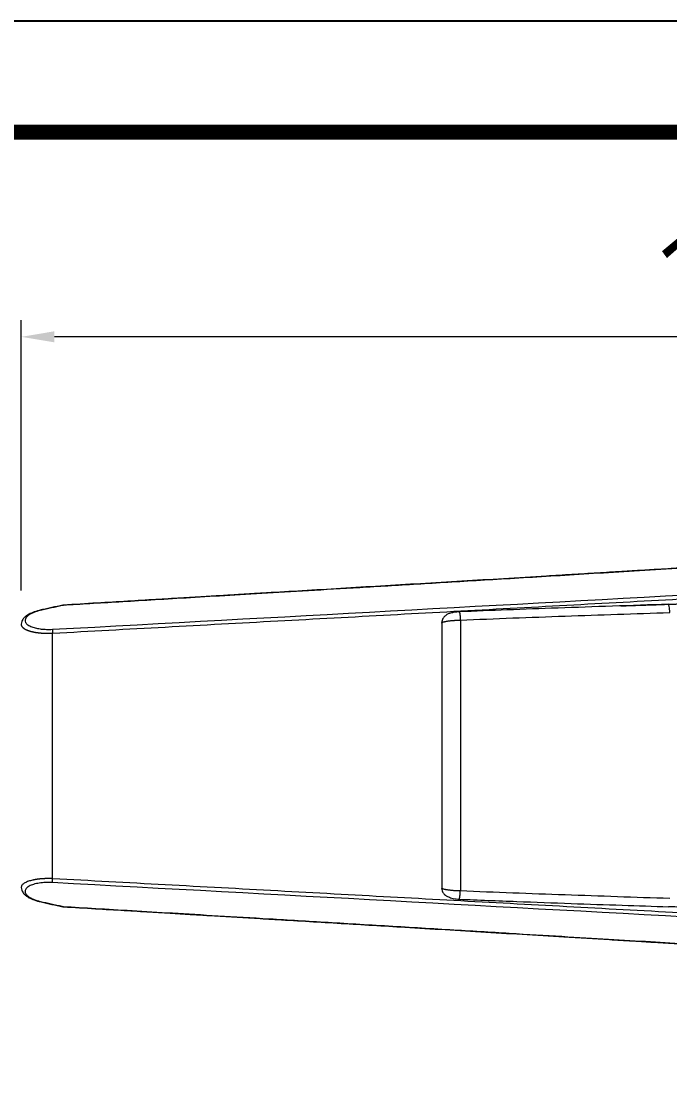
# Model space of a CAD drawing. Extents: x 840 to 1630, y 0 to 579.
# Drawn here: x 1212.2 to 1290.6, y 450.4 to 578.8 of the extents above; entities that cross this region are included whole.
import ezdxf

# ---------------------------------------------------------------- set-up
doc = ezdxf.new("R2010")
doc.units = 0
doc.header["$LTSCALE"] = 10
doc.header["$MEASUREMENT"] = 0
doc.header["$PDMODE"] = 3
doc.header["$PDSIZE"] = -10
doc.layers.get('0').update_dxf_attribs({"linetype": 'CONTINUOUS'})
doc.layers.get('DEFPOINTS').update_dxf_attribs({"linetype": 'CONTINUOUS'})
doc.layers.add('1', color=7, linetype='CONTINUOUS')
doc.styles.add('Daelim Dimension', font='NanumGothic.ttf')
doc.dimstyles.new('DEFAULT', dxfattribs={"dimscale": 2, "dimtxt": 2, "dimasz": 2, "dimexe": 0, "dimexo": 2, "dimgap": 1, "dimtad": 1, "dimdec": 0, "dimzin": 9, "dimdsep": 46, "dimtxsty": 'Daelim Dimension', "dimcen": 0.5, "dimclrd": 5, "dimclre": 5, "dimclrt": 256, "dimadec": 1, "dimazin": 0, "dimtfac": 1, "dimtdec": 0, "dimtix": 1, "dimtmove": 0, "dimatfit": 3, "dimfxl": 1, "dimtolj": 1, "dimtzin": 1, "dimlwd": 9, "dimlwe": 9, "dimarcsym": 0})

# ---------------------------------------------------------------- blocks, each defined once
blk = doc.blocks.new('*D12')
at = {"color": 5, "lineweight": 9, "ltscale": 0.5, "transparency": 16777216}
for p, q in [((1212.17, 509.87), (1212.17, 542.57)), ((1387.13, 493.86), (1387.13, 542.57)), ((1383.13, 540.57), (1216.17, 540.57))]:
    blk.add_line(p, q, dxfattribs=at)
at = {"color": 5, "ltscale": 0.5, "transparency": 16777216}
for points in [[(1216.17, 541.24), (1216.17, 539.9), (1212.17, 540.57)], [(1383.13, 541.24), (1383.13, 539.9), (1387.13, 540.57)]]:
    blk.add_solid(points, dxfattribs=at)
at = {"layer": 'DEFPOINTS', "color": 0, "ltscale": 0.5, "transparency": 16777216}
for p in [(1212.17, 540.57), (1212.17, 505.87), (1387.13, 489.86)]:
    blk.add_point(p, dxfattribs=at)
at = {"color": 7, "lineweight": -3, "ltscale": 0.5, "transparency": 16777216, "insert": (1299.65, 547.96), "char_height": 10, "attachment_point": 5, "style": 'Daelim Dimension'}
blk.add_mtext('\\A1;175', dxfattribs=at)

msp = doc.modelspace()

# ---------------------------------------------------------------- linework, layer by layer
at = {"lineweight": -3, "ltscale": 0.5}
msp.add_lwpolyline([(839.96, 0), (1629.84, 0), (1629.84, 578.76), (839.96, 578.76)], close=True, dxfattribs=at)
at = {"color": 5, "linetype": 'ByBlock', "lineweight": -3, "const_width": 1.82}
msp.add_lwpolyline([(852.66, 24.78), (1617.06, 24.78), (1617.06, 565.32), (852.66, 565.32)], close=True, dxfattribs=at)
at = {"layer": '1', "color": 7, "linetype": 'Continuous', "lineweight": 18}
for p, q in [((1217.26, 508.11), (1217.26, 508.11)), ((1263, 505.94), (1263, 473.87))]:
    msp.add_line(p, q, dxfattribs=at)
at = {"layer": '1', "color": 7, "linetype": 'Continuous', "lineweight": 13}
for p, q in [((1265.25, 506.3), (1265.25, 473.52)), ((1215.94, 505.18), (1215.96, 504.71)), ((1215.96, 475), (1215.96, 504.71)), ((1215.94, 474.53), (1215.96, 475))]:
    msp.add_line(p, q, dxfattribs=at)
at = {"layer": '1', "color": 7, "linetype": 'Continuous', "lineweight": 18}
for centre, start, end in [((1217.29, 507.61), 93.3999, 102.4542), ((1217.29, 472.1), 257.5458, 266.6001)]:
    msp.add_arc(centre, 0.5, start, end, dxfattribs=at)
msp.add_ellipse((1290.47, 507.21), major_axis=(-0.032, 0.999), ratio=0.101177, start_param=4.709099, end_param=6.317858, dxfattribs=at)
at = {"layer": '1', "color": 7, "linetype": 'Continuous', "lineweight": 13}
for centre, major_axis, ratio, start_param, end_param in [((1214.67, 507.04), (0.107, -0.488), 0.383007, 2.749942, 3.155791), ((1217.29, 507.61), (-0.108, 0.488), 0.382899, 5.889784, 6.299736), ((1217.29, 507.61), (-0.03, 0.499), 0.001129, 6.283014, 6.645157), ((1214.67, 472.68), (0.107, 0.488), 0.383007, 3.127421, 3.533243), ((1217.29, 472.1), (0.108, 0.488), 0.382899, 3.127777, 3.534994), ((1217.29, 472.1), (0.03, 0.499), 0.001129, 2.779621, 3.16734)]:
    msp.add_ellipse(centre, major_axis=major_axis, ratio=ratio, start_param=start_param, end_param=end_param, dxfattribs=at)
at = {"layer": '1', "color": 7, "linetype": 'Continuous', "lineweight": 18}
for points, knots in [([(1297.71, 512.94), (1296.95, 512.9), (1295.41, 512.8), (1293.21, 512.67), (1291.25, 512.55), (1289.69, 512.46), (1288.4, 512.38), (1287.23, 512.31), (1286.02, 512.24), (1284.21, 512.13), (1281.77, 511.98), (1278.74, 511.8), (1274.95, 511.57), (1270.53, 511.3), (1265.45, 511), (1260.49, 510.7), (1255.61, 510.41), (1250.86, 510.12), (1246.26, 509.84), (1242.78, 509.64), (1240.3, 509.49), (1238.56, 509.38), (1236.51, 509.26), (1234.1, 509.12), (1231.37, 508.95), (1228.31, 508.77), (1224.93, 508.57), (1221.21, 508.35), (1218.62, 508.19), (1217.26, 508.11)], [0, 0, 0, 0, 0.028281, 0.057588, 0.081918, 0.101272, 0.115911, 0.130014, 0.145035, 0.160974, 0.197346, 0.236204, 0.274005, 0.338527, 0.401063, 0.463597, 0.523289, 0.582981, 0.641017, 0.694623, 0.712649, 0.733824, 0.759349, 0.789223, 0.823446, 0.861292, 0.903333, 0.949569, 1, 1, 1, 1]), ([(1290.44, 508.21), (1288.17, 508.13), (1283.71, 507.98), (1277.19, 507.76), (1271.02, 507.53), (1267.04, 507.37), (1265.11, 507.29)], [0, 0, 0, 0, 0.269052, 0.5284, 0.772048, 1, 1, 1, 1]), ([(1284.64, 508.01), (1285.24, 508.03), (1286.5, 508.08), (1288.43, 508.14), (1289.76, 508.19), (1290.43, 508.21)], [0, 0, 0, 0, 0.310677, 0.650651, 1, 1, 1, 1]), ([(1290.43, 508.21), (1290.5, 508.21), (1290.65, 508.22), (1290.87, 508.22), (1291.09, 508.23), (1291.32, 508.24), (1291.57, 508.25), (1291.81, 508.26), (1292.07, 508.27), (1292.33, 508.28), (1292.61, 508.29), (1292.89, 508.3), (1293.18, 508.31), (1293.48, 508.32), (1293.79, 508.33), (1294.18, 508.35), (1294.61, 508.37), (1295.06, 508.38), (1295.42, 508.4), (1295.89, 508.41), (1296.46, 508.43), (1297.1, 508.45), (1297.65, 508.47), (1298.17, 508.48), (1298.75, 508.49), (1299.39, 508.51), (1300.02, 508.53), (1300.62, 508.54), (1301.17, 508.56), (1301.65, 508.57), (1302.07, 508.58), (1302.42, 508.59), (1302.78, 508.6), (1303.14, 508.61), (1303.37, 508.62), (1303.49, 508.62)], [0, 0, 0, 0, 0.016153, 0.032884, 0.050189, 0.068063, 0.086508, 0.10553, 0.125141, 0.145359, 0.166208, 0.187721, 0.209939, 0.232915, 0.256709, 0.281396, 0.322148, 0.3565, 0.384153, 0.404741, 0.463547, 0.516564, 0.551179, 0.590574, 0.634885, 0.684163, 0.738348, 0.779999, 0.821881, 0.863827, 0.891082, 0.918374, 0.945656, 0.972882, 1, 1, 1, 1]), ([(1214.56, 507.52), (1214.25, 507.46), (1213.73, 507.3), (1213.12, 507.04), (1212.73, 506.78), (1212.49, 506.56), (1212.33, 506.35), (1212.2, 506.09), (1212.17, 505.9), (1212.16, 505.8)], [0, 0, 0, 0, 0.223783, 0.414258, 0.570323, 0.691132, 0.778914, 0.878492, 1, 1, 1, 1]), ([(1265.14, 507.29), (1265.03, 507.29), (1264.82, 507.27), (1264.45, 507.23), (1264.1, 507.15), (1263.82, 507.05), (1263.63, 506.96), (1263.4, 506.81), (1263.22, 506.61), (1263.08, 506.37), (1263.01, 506.16), (1263.01, 506.01), (1263.01, 505.96)], [0, 0, 0, 0, 0.107692, 0.205636, 0.370314, 0.492089, 0.568913, 0.645104, 0.76702, 0.846565, 0.937274, 1, 1, 1, 1]), ([(1212.16, 473.92), (1212.17, 473.81), (1212.2, 473.62), (1212.33, 473.37), (1212.49, 473.16), (1212.73, 472.94), (1213.12, 472.68), (1213.73, 472.41), (1214.25, 472.26), (1214.56, 472.19)], [0, 0, 0, 0, 0.121301, 0.220951, 0.30878, 0.429606, 0.585684, 0.776119, 1, 1, 1, 1]), ([(1263, 473.87), (1263, 473.87), (1262.98, 473.76), (1263.04, 473.56), (1263.14, 473.33), (1263.28, 473.14), (1263.46, 472.97), (1263.82, 472.78), (1264.28, 472.63), (1264.76, 472.55), (1265.01, 472.53), (1265.14, 472.52)], [0, 0, 0, 0, 0.002917, 0.111582, 0.190708, 0.256486, 0.372213, 0.539926, 0.752237, 0.872632, 1, 1, 1, 1]), ([(1265.11, 472.52), (1267.44, 472.43), (1271.95, 472.25), (1278.52, 472.01), (1284.64, 471.8), (1288.57, 471.67), (1290.44, 471.61)], [0, 0, 0, 0, 0.275112, 0.534473, 0.7781, 1, 1, 1, 1]), ([(1217.26, 471.6), (1218.55, 471.53), (1221.01, 471.38), (1224.5, 471.17), (1227.62, 470.99), (1230.37, 470.82), (1232.74, 470.68), (1235.1, 470.54), (1237.59, 470.39), (1240.36, 470.23), (1244.78, 469.96), (1250.84, 469.6), (1257.59, 469.19), (1263.42, 468.84), (1268.36, 468.54), (1273.36, 468.24), (1277.2, 468.01), (1279.83, 467.85), (1281.23, 467.77), (1282.6, 467.69), (1283.96, 467.6), (1285.38, 467.52), (1287.1, 467.41), (1289.25, 467.28), (1291.88, 467.13), (1294.74, 466.95), (1296.73, 466.83), (1297.71, 466.77)], [0, 0, 0, 0, 0.048103, 0.091541, 0.130316, 0.164425, 0.193871, 0.218652, 0.252561, 0.286932, 0.321898, 0.417294, 0.512825, 0.573617, 0.634678, 0.697075, 0.760054, 0.777867, 0.795298, 0.812347, 0.829014, 0.845709, 0.865377, 0.893123, 0.925809, 0.963435, 1, 1, 1, 1]), ([(1303.49, 471.2), (1303.41, 471.2), (1303.23, 471.2), (1302.96, 471.21), (1302.67, 471.22), (1302.37, 471.23), (1302.04, 471.24), (1301.63, 471.25), (1301.15, 471.26), (1300.61, 471.27), (1300.08, 471.29), (1299.58, 471.3), (1299.11, 471.31), (1298.67, 471.32), (1298.26, 471.33), (1297.87, 471.34), (1297.51, 471.35), (1297.12, 471.36), (1296.69, 471.38), (1296.2, 471.39), (1295.66, 471.41), (1294.95, 471.44), (1294.23, 471.46), (1293.54, 471.49), (1293.02, 471.51), (1292.53, 471.53), (1292.07, 471.55), (1291.63, 471.57), (1291.21, 471.58), (1290.81, 471.59), (1290.56, 471.6), (1290.43, 471.61)], [0, 0, 0, 0, 0.019225, 0.039889, 0.061995, 0.08554, 0.110516, 0.1369, 0.17898, 0.221004, 0.262808, 0.30026, 0.335872, 0.369586, 0.401367, 0.431201, 0.459093, 0.485061, 0.519782, 0.557291, 0.597333, 0.645146, 0.720743, 0.762859, 0.802488, 0.839945, 0.875451, 0.909152, 0.94113, 0.971416, 1, 1, 1, 1])]:
    msp.add_open_spline(points, degree=3, knots=knots, dxfattribs=at)
at = {"layer": '1', "color": 7, "linetype": 'Continuous', "lineweight": 13}
for points in [[(1297.71, 512.9), (1293.91, 512.67), (1286.7, 512.24), (1277.14, 511.66), (1268.54, 511.14), (1260.81, 510.68), (1253.83, 510.26), (1247.53, 509.88), (1241.84, 509.54), (1236.68, 509.24), (1232.01, 508.96), (1227.78, 508.7), (1223.92, 508.48), (1220.42, 508.27), (1218.28, 508.14), (1217.27, 508.08)], [(1215.94, 505.18), (1243.2, 506.66), (1270.45, 508.15), (1297.71, 509.63)], [(1215.96, 504.71), (1225.02, 505.21), (1243.16, 506.2), (1270.42, 507.68), (1288.63, 508.68), (1297.74, 509.17)], [(1217.27, 508.08), (1217.06, 508.03), (1216.64, 507.94), (1215.99, 507.8), (1215.33, 507.65), (1214.88, 507.55), (1214.64, 507.5)], [(1297.74, 470.54), (1288.63, 471.04), (1270.42, 472.03), (1243.16, 473.52), (1225.02, 474.51), (1215.96, 475)], [(1297.71, 470.08), (1270.45, 471.57), (1243.2, 473.05), (1215.94, 474.53)], [(1214.64, 472.21), (1214.87, 472.16), (1215.31, 472.07), (1215.96, 471.92), (1216.61, 471.78), (1217.05, 471.68), (1217.27, 471.64)], [(1217.27, 471.64), (1218.5, 471.56), (1221.12, 471.41), (1225.47, 471.15), (1230.37, 470.86), (1235.87, 470.53), (1242.06, 470.16), (1249.12, 469.74), (1257.07, 469.26), (1265.07, 468.78), (1272.15, 468.35), (1278.35, 467.98), (1283.91, 467.65), (1288.9, 467.35), (1293.47, 467.07), (1296.33, 466.9), (1297.71, 466.82)]]:
    msp.add_open_spline(points, degree=3, dxfattribs=at)
at = {"layer": '1', "color": 7, "linetype": 'Continuous', "lineweight": 18}
for points, degree in [([(1214.64, 507.5), (1214.36, 507.44), (1213.85, 507.29), (1213.22, 507.01), (1212.79, 506.68), (1212.6, 506.34), (1212.66, 506), (1212.94, 505.7), (1213.43, 505.46), (1214, 505.3), (1214.58, 505.21), (1215.18, 505.16), (1215.67, 505.17), (1215.94, 505.18)], 3), ([(1217.18, 508.1), (1214.56, 507.52)], 1), ([(1263, 505.94), (1263, 505.95), (1263, 505.95), (1263, 505.96)], 3), ([(1212.16, 473.94), (1212.16, 473.93), (1212.16, 473.93), (1212.16, 473.92)], 3), ([(1215.94, 474.53), (1215.65, 474.55), (1215.1, 474.55), (1214.33, 474.48), (1213.64, 474.33), (1213.09, 474.11), (1212.74, 473.83), (1212.6, 473.51), (1212.69, 473.17), (1212.99, 472.87), (1213.4, 472.62), (1213.9, 472.41), (1214.37, 472.27), (1214.64, 472.21)], 3), ([(1214.56, 472.19), (1217.18, 471.61)], 1)]:
    msp.add_open_spline(points, degree=degree, dxfattribs=at)
at = {"layer": '1', "color": 7, "linetype": 'Continuous', "lineweight": 13}
for points, weights in [([(1265.08, 507.26), (1265.15, 507.44), (1265.22, 507), (1265.25, 506.3)], [1.23937576735, 0.920209747925, 0.920208077558, 1.23937075625]), ([(1265.11, 472.52), (1265.17, 472.56), (1265.23, 472.98), (1265.25, 473.52)], [1.09320949725, 0.931489684311, 0.980209515415, 1.23936899056])]:
    msp.add_rational_spline(points, weights, degree=3, dxfattribs=at)
for points, knots in [([(1265.25, 506.3), (1267.36, 506.38), (1269.47, 506.47), (1273.69, 506.63), (1275.8, 506.7), (1280.02, 506.86), (1282.13, 506.93), (1286.35, 507.07), (1288.46, 507.14), (1290.57, 507.21)], [0, 0, 0, 0, 0.25, 0.25, 0.5, 0.5, 0.75, 0.75, 1, 1, 1, 1]), ([(1212.16, 505.77), (1212.16, 505.74), (1212.17, 505.68), (1212.2, 505.6), (1212.24, 505.52), (1212.3, 505.45), (1212.35, 505.4), (1212.39, 505.37), (1212.41, 505.35), (1212.44, 505.33), (1212.46, 505.31), (1212.49, 505.29), (1212.52, 505.27), (1212.55, 505.25), (1212.58, 505.23), (1212.61, 505.21), (1212.64, 505.19), (1212.68, 505.17), (1212.71, 505.16), (1212.75, 505.14), (1212.79, 505.12), (1212.82, 505.11), (1212.86, 505.09), (1212.9, 505.07), (1212.94, 505.06), (1212.98, 505.04), (1213.02, 505.03), (1213.07, 505.01), (1213.11, 505), (1213.16, 504.98), (1213.2, 504.97), (1213.25, 504.96), (1213.29, 504.94), (1213.34, 504.93), (1213.39, 504.92), (1213.44, 504.91), (1213.48, 504.9), (1213.53, 504.88), (1213.58, 504.87), (1213.63, 504.86), (1213.69, 504.85), (1213.74, 504.84), (1213.79, 504.83), (1213.84, 504.82), (1213.89, 504.81), (1213.95, 504.81), (1214, 504.8), (1214.06, 504.79), (1214.11, 504.78), (1214.16, 504.78), (1214.22, 504.77), (1214.27, 504.76), (1214.33, 504.76), (1214.39, 504.75), (1214.44, 504.74), (1214.5, 504.74), (1214.55, 504.73), (1214.61, 504.73), (1214.67, 504.73), (1214.72, 504.72), (1214.78, 504.72), (1214.84, 504.72), (1214.89, 504.71), (1214.95, 504.71), (1215.01, 504.71), (1215.07, 504.71), (1215.12, 504.7), (1215.18, 504.7), (1215.24, 504.7), (1215.29, 504.7), (1215.35, 504.7), (1215.41, 504.7), (1215.46, 504.7), (1215.52, 504.7), (1215.57, 504.7), (1215.63, 504.7), (1215.69, 504.7), (1215.74, 504.71), (1215.8, 504.71), (1215.85, 504.71), (1215.91, 504.71), (1215.94, 504.71), (1215.96, 504.71)], [0, 0, 0, 0, 0.047648, 0.096767, 0.140808, 0.17977, 0.213642, 0.225634, 0.237585, 0.249496, 0.261366, 0.273195, 0.284985, 0.296734, 0.308444, 0.320115, 0.331745, 0.343335, 0.354885, 0.366394, 0.377862, 0.38929, 0.400677, 0.412024, 0.423329, 0.434595, 0.445819, 0.457004, 0.468148, 0.479253, 0.490317, 0.501341, 0.512325, 0.523267, 0.534169, 0.54503, 0.55585, 0.566628, 0.577366, 0.588062, 0.598718, 0.609333, 0.619908, 0.630441, 0.640934, 0.651386, 0.661796, 0.672166, 0.682493, 0.692779, 0.703024, 0.713227, 0.723388, 0.733507, 0.743585, 0.753622, 0.763617, 0.773571, 0.783484, 0.793355, 0.803185, 0.812974, 0.822722, 0.832429, 0.842095, 0.851721, 0.861307, 0.870852, 0.880356, 0.889819, 0.899241, 0.90862, 0.917957, 0.927251, 0.936501, 0.945707, 0.954869, 0.963986, 0.973058, 0.982085, 0.991066, 1, 1, 1, 1]), ([(1263, 505.96), (1263, 505.96), (1263.01, 505.98), (1263.04, 506), (1263.1, 506.03), (1263.17, 506.06), (1263.27, 506.09), (1263.37, 506.12), (1263.5, 506.14), (1263.63, 506.17), (1263.78, 506.19), (1263.94, 506.21), (1264.11, 506.23), (1264.29, 506.25), (1264.42, 506.26), (1264.51, 506.26), (1264.56, 506.27), (1264.61, 506.27), (1264.65, 506.27), (1264.7, 506.27), (1264.74, 506.28), (1264.79, 506.28), (1264.84, 506.28), (1264.88, 506.28), (1264.93, 506.29), (1264.97, 506.29), (1265.02, 506.29), (1265.07, 506.29), (1265.11, 506.29), (1265.16, 506.29), (1265.2, 506.29), (1265.23, 506.3), (1265.25, 506.3)], [0, 0, 0, 0, 0.049115, 0.100928, 0.168946, 0.24122, 0.288742, 0.35608, 0.418306, 0.475438, 0.527463, 0.589644, 0.649873, 0.708135, 0.764412, 0.778445, 0.792456, 0.806445, 0.820413, 0.834358, 0.848281, 0.862182, 0.876061, 0.889918, 0.903753, 0.917566, 0.931358, 0.94513, 0.95888, 0.97261, 0.986317, 1, 1, 1, 1]), ([(1215.96, 475), (1215.95, 475), (1215.93, 475), (1215.9, 475), (1215.87, 475.01), (1215.84, 475.01), (1215.81, 475.01), (1215.78, 475.01), (1215.75, 475.01), (1215.72, 475.01), (1215.69, 475.01), (1215.66, 475.01), (1215.63, 475.01), (1215.6, 475.01), (1215.57, 475.01), (1215.54, 475.01), (1215.51, 475.01), (1215.48, 475.01), (1215.45, 475.01), (1215.42, 475.01), (1215.39, 475.01), (1215.36, 475.01), (1215.33, 475.01), (1215.3, 475.01), (1215.27, 475.01), (1215.24, 475.01), (1215.21, 475.01), (1215.18, 475.01), (1215.15, 475.01), (1215.12, 475.01), (1215.09, 475.01), (1215.06, 475.01), (1215.03, 475.01), (1215, 475.01), (1214.97, 475), (1214.94, 475), (1214.91, 475), (1214.88, 475), (1214.85, 475), (1214.82, 475), (1214.79, 475), (1214.76, 474.99), (1214.73, 474.99), (1214.7, 474.99), (1214.67, 474.99), (1214.64, 474.99), (1214.61, 474.98), (1214.58, 474.98), (1214.55, 474.98), (1214.52, 474.98), (1214.5, 474.97), (1214.47, 474.97), (1214.44, 474.97), (1214.41, 474.97), (1214.38, 474.96), (1214.35, 474.96), (1214.32, 474.96), (1214.3, 474.95), (1214.27, 474.95), (1214.24, 474.95), (1214.21, 474.94), (1214.18, 474.94), (1214.16, 474.94), (1214.13, 474.93), (1214.1, 474.93), (1214.07, 474.93), (1214.05, 474.92), (1214.02, 474.92), (1213.99, 474.91), (1213.96, 474.91), (1213.94, 474.91), (1213.91, 474.9), (1213.88, 474.9), (1213.86, 474.89), (1213.83, 474.89), (1213.81, 474.88), (1213.78, 474.88), (1213.75, 474.87), (1213.73, 474.87), (1213.7, 474.86), (1213.68, 474.86), (1213.65, 474.85), (1213.63, 474.85), (1213.6, 474.84), (1213.58, 474.84), (1213.55, 474.83), (1213.45, 474.81), (1213.26, 474.76), (1213.02, 474.69), (1212.8, 474.6), (1212.6, 474.5), (1212.43, 474.39), (1212.29, 474.27), (1212.2, 474.13), (1212.17, 474.02), (1212.16, 473.96), (1212.16, 473.94)], [0, 0, 0, 0, 0.004918, 0.009842, 0.014771, 0.019707, 0.024648, 0.029595, 0.034547, 0.039505, 0.044469, 0.049438, 0.054412, 0.059392, 0.064377, 0.069367, 0.074363, 0.079363, 0.084369, 0.089379, 0.094395, 0.099415, 0.10444, 0.10947, 0.114505, 0.119544, 0.124588, 0.129636, 0.134688, 0.139745, 0.144807, 0.149872, 0.154942, 0.160016, 0.165094, 0.170176, 0.175262, 0.180353, 0.185448, 0.190547, 0.19565, 0.200758, 0.205869, 0.210986, 0.216106, 0.221231, 0.22636, 0.231493, 0.236631, 0.241773, 0.24692, 0.252071, 0.257226, 0.262385, 0.267549, 0.272717, 0.27789, 0.283066, 0.288247, 0.293433, 0.298622, 0.303816, 0.309015, 0.314217, 0.319424, 0.324635, 0.32985, 0.33507, 0.340294, 0.345522, 0.350755, 0.355992, 0.361233, 0.366479, 0.371729, 0.376984, 0.382243, 0.387506, 0.392774, 0.398046, 0.403322, 0.408603, 0.413888, 0.419177, 0.424471, 0.429769, 0.435071, 0.492572, 0.552892, 0.616041, 0.681997, 0.750762, 0.822341, 0.896725, 0.973007, 1, 1, 1, 1]), ([(1265.25, 473.52), (1265.24, 473.52), (1265.23, 473.52), (1265.21, 473.52), (1265.18, 473.52), (1265.16, 473.52), (1265.14, 473.52), (1265.12, 473.52), (1265.09, 473.52), (1265.07, 473.52), (1265.05, 473.53), (1265.03, 473.53), (1265, 473.53), (1264.98, 473.53), (1264.96, 473.53), (1264.94, 473.53), (1264.91, 473.53), (1264.89, 473.53), (1264.87, 473.53), (1264.85, 473.53), (1264.82, 473.53), (1264.8, 473.54), (1264.78, 473.54), (1264.76, 473.54), (1264.74, 473.54), (1264.71, 473.54), (1264.69, 473.54), (1264.67, 473.54), (1264.65, 473.54), (1264.62, 473.55), (1264.6, 473.55), (1264.58, 473.55), (1264.56, 473.55), (1264.54, 473.55), (1264.51, 473.55), (1264.49, 473.55), (1264.42, 473.56), (1264.29, 473.57), (1264.11, 473.59), (1263.94, 473.61), (1263.78, 473.63), (1263.63, 473.65), (1263.5, 473.67), (1263.37, 473.7), (1263.27, 473.72), (1263.17, 473.75), (1263.1, 473.78), (1263.04, 473.81), (1263.01, 473.84), (1263, 473.86), (1263, 473.87)], [0, 0, 0, 0, 0.006477, 0.012959, 0.019447, 0.02594, 0.032438, 0.038942, 0.04545, 0.051963, 0.058481, 0.065004, 0.071531, 0.078064, 0.084601, 0.091143, 0.097691, 0.104243, 0.1108, 0.117363, 0.12393, 0.130503, 0.137081, 0.143664, 0.150252, 0.156845, 0.163443, 0.170047, 0.176655, 0.183269, 0.189888, 0.196512, 0.203141, 0.209775, 0.216414, 0.223058, 0.229708, 0.284584, 0.341406, 0.400158, 0.460823, 0.511547, 0.567259, 0.627943, 0.693618, 0.73996, 0.810446, 0.876769, 0.927308, 1, 1, 1, 1]), ([(1290.57, 472.61), (1288.46, 472.67), (1286.35, 472.74), (1282.13, 472.89), (1280.02, 472.96), (1275.8, 473.11), (1273.69, 473.19), (1269.47, 473.35), (1267.36, 473.43), (1265.25, 473.52)], [0, 0, 0, 0, 0.25, 0.25, 0.5, 0.5, 0.75, 0.75, 1, 1, 1, 1])]:
    msp.add_open_spline(points, degree=3, knots=knots, dxfattribs=at)

# ---------------------------------------------------------------- dimensions: what is measured, and where the dimension line sits
at = {"color": 5, "lineweight": -3, "ltscale": 0.5}
dim = msp.add_linear_dim(base=(1212.17, 540.57), p1=(1387.13, 489.86), p2=(1212.17, 505.87), dimstyle='DEFAULT', override={"dimtxt": 5, "dimexe": 1, "dimclrt": 7}, dxfattribs=at)
dim.commit()
dim.dimension.update_dxf_attribs({"geometry": '*D12', "text_midpoint": (1299.65, 547.96)})

doc.saveas('drawing.dxf')
